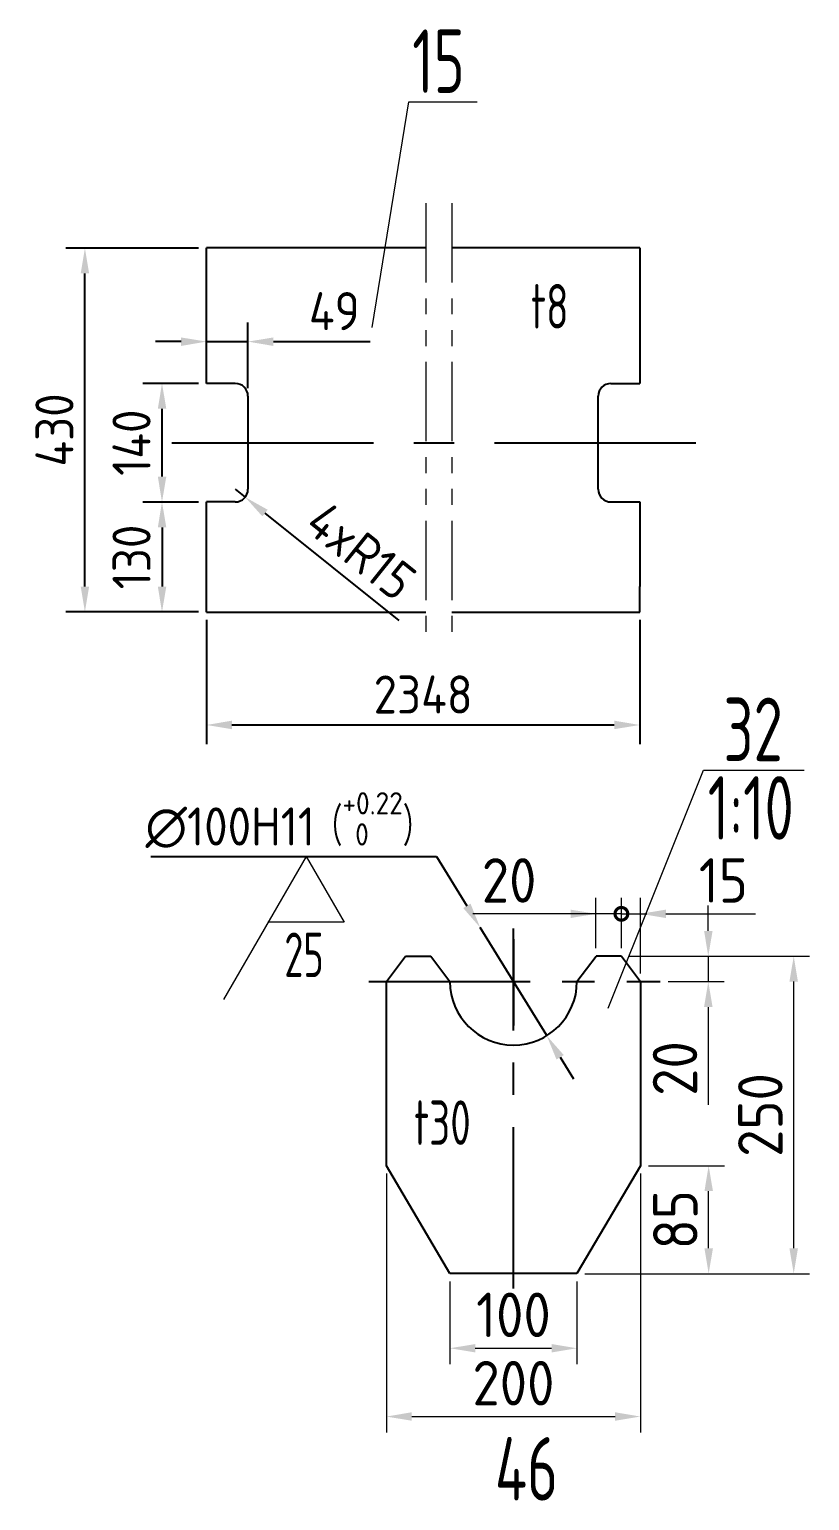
# Model space of a CAD drawing. Header units: millimetres. Extents: x 1747 to 2588, y -325 to 269.
# Drawn here: x 2328.1 to 2389.6, y -164.7 to -48.9 of the extents above; entities that cross this region are included whole.
import ezdxf
from ezdxf.enums import TextEntityAlignment as Align

# ---------------------------------------------------------------- set-up
doc = ezdxf.new("R2010")
doc.units = ezdxf.units.MM
doc.linetypes.add('CENTER', pattern=[50.8, 31.75, -6.35, 6.35, -6.35])
doc.linetypes.add('PHANTOM', pattern=[2.5, 1.25, -0.25, 0.25, -0.25, 0.25, -0.25])
doc.layers.add('2细实线', color=3, linetype='Continuous')
doc.layers.add('3中心线', color=1, linetype='CENTER')
doc.layers.add('5双点画线', color=4, linetype='PHANTOM', lineweight=18)
doc.layers.add('6标注', color=6, linetype='Continuous', lineweight=18)
doc.styles.add('GB字体', font='isocp.shx', dxfattribs={"width": 0.7, "bigfont": 'gbcbig.shx'})
doc.styles.add('wh_1', font='isocp.shx', dxfattribs={"bigfont": 'gbcbig.shx'})
doc.dimstyles.new('ISO-10', dxfattribs={"dimtxt": 3.5, "dimasz": 2, "dimexe": 1.25, "dimexo": 0.625, "dimgap": 0.875, "dimtad": 1, "dimlfac": 10, "dimdsep": 46, "dimtxsty": 'wh_1', "dimcen": 2.5, "dimclrd": 256, "dimclre": 256, "dimclrt": 256, "dimadec": 0, "dimazin": 2, "dimtp": 0.1, "dimtm": 0.1, "dimtfac": 0.71, "dimtmove": 0, "dimatfit": 3, "dimfxl": 1, "dimlwd": -1, "dimlwe": -1, "dimarcsym": 0})
doc.dimstyles.new('ISO-10$3', dxfattribs={"dimtxt": 3, "dimasz": 2, "dimexe": 1.5, "dimexo": 0.625, "dimgap": 0.9, "dimtad": 1, "dimtih": 1, "dimtoh": 1, "dimlfac": 10, "dimdsep": 46, "dimtxsty": 'wh_1', "dimcen": 2.5, "dimadec": 0, "dimazin": 0, "dimtfac": 1, "dimtmove": 0, "dimatfit": 3, "dimfxl": 0.2, "dimtfill": 1, "dimarcsym": 0})
doc.dimstyles.new('ISO-15', dxfattribs={"dimtxt": 3, "dimasz": 2, "dimexe": 1.5, "dimexo": 0.625, "dimgap": 0.9, "dimtad": 1, "dimlfac": 15, "dimdsep": 46, "dimtxsty": 'wh_1', "dimcen": 2.5, "dimadec": 0, "dimazin": 0, "dimtfac": 1, "dimtmove": 0, "dimatfit": 3, "dimfxl": 0.2, "dimtfill": 1, "dimarcsym": 0})

# ---------------------------------------------------------------- blocks, each defined once
blk = doc.blocks.new('*D148')
at = {"layer": '6标注', "color": 0, "lineweight": -2, "ltscale": 0.2, "transparency": 16777216}
for p, q in [((2342.07, -95.4), (2342.07, -105.17)), ((2376.18, -95.4), (2376.18, -105.17)), ((2344.07, -103.67), (2374.18, -103.67))]:
    blk.add_line(p, q, dxfattribs=at)
at = {"layer": '6标注', "color": 0, "ltscale": 0.2, "transparency": 16777216}
for points in [[(2344.07, -103.33), (2344.07, -104), (2342.07, -103.67)], [(2374.18, -103.33), (2374.18, -104), (2376.18, -103.67)]]:
    blk.add_solid(points, dxfattribs=at)
at = {"layer": 'Defpoints', "color": 0, "ltscale": 0.2, "transparency": 16777216}
for p in [(2342.07, -94.77), (2376.18, -94.77), (2376.18, -103.67)]:
    blk.add_point(p, dxfattribs=at)
at = {"layer": '6标注', "color": 7, "ltscale": 0.2, "transparency": 16777216, "insert": (2359.13, -101.27), "char_height": 3, "attachment_point": 5, "style": 'wh_1', "bg_fill": 3, "box_fill_scale": 1.1, "bg_fill_color": 256, "bg_fill_true_color": 13158600, "bg_fill_transparency": 0}
blk.add_mtext('2348', dxfattribs=at)
blk = doc.blocks.new('*D149')
at = {"layer": '6标注', "color": 0, "lineweight": -2, "ltscale": 0.2, "transparency": 16777216}
for p, q in [((2341.44, -86.11), (2337.07, -86.11)), ((2338.57, -88.11), (2338.57, -92.77)), ((2341.44, -94.77), (2337.07, -94.77))]:
    blk.add_line(p, q, dxfattribs=at)
at = {"layer": '6标注', "color": 0, "ltscale": 0.2, "transparency": 16777216}
for points in [[(2338.24, -88.11), (2338.91, -88.11), (2338.57, -86.11)], [(2338.24, -92.77), (2338.91, -92.77), (2338.57, -94.77)]]:
    blk.add_solid(points, dxfattribs=at)
at = {"layer": 'Defpoints', "color": 0, "ltscale": 0.2, "transparency": 16777216}
for p in [(2342.07, -86.11), (2338.57, -94.77), (2342.07, -94.77)]:
    blk.add_point(p, dxfattribs=at)
at = {"layer": '6标注', "color": 0, "ltscale": 0.2, "transparency": 16777216, "insert": (2336.17, -90.44), "char_height": 3, "attachment_point": 5, "rotation": 90, "style": 'wh_1', "bg_fill": 3, "box_fill_scale": 1.1, "bg_fill_color": 256, "bg_fill_true_color": 13158600, "bg_fill_transparency": 0}
blk.add_mtext('130', dxfattribs=at)
blk = doc.blocks.new('*D150')
at = {"layer": '6标注', "color": 0, "lineweight": -2, "ltscale": 0.2, "transparency": 16777216}
for p, q in [((2341.44, -76.77), (2337.07, -76.77)), ((2338.57, -84.11), (2338.57, -78.77)), ((2341.44, -86.11), (2337.07, -86.11))]:
    blk.add_line(p, q, dxfattribs=at)
at = {"layer": '6标注', "color": 0, "ltscale": 0.2, "transparency": 16777216}
for points in [[(2338.24, -78.77), (2338.91, -78.77), (2338.57, -76.77)], [(2338.24, -84.11), (2338.91, -84.11), (2338.57, -86.11)]]:
    blk.add_solid(points, dxfattribs=at)
at = {"layer": 'Defpoints', "color": 0, "ltscale": 0.2, "transparency": 16777216}
for p in [(2338.57, -76.77), (2342.07, -76.77), (2342.07, -86.11)]:
    blk.add_point(p, dxfattribs=at)
at = {"layer": '6标注', "color": 0, "ltscale": 0.2, "transparency": 16777216, "insert": (2336.17, -81.44), "char_height": 3, "attachment_point": 5, "rotation": 90, "style": 'wh_1', "bg_fill": 3, "box_fill_scale": 1.1, "bg_fill_color": 256, "bg_fill_true_color": 13158600, "bg_fill_transparency": 0}
blk.add_mtext('140', dxfattribs=at)
blk = doc.blocks.new('*D151')
at = {"layer": '6标注', "color": 0, "lineweight": -2, "ltscale": 0.2, "transparency": 16777216}
for p, q in [((2341.44, -66.11), (2331, -66.11)), ((2332.5, -92.77), (2332.5, -68.11)), ((2341.44, -94.77), (2331, -94.77))]:
    blk.add_line(p, q, dxfattribs=at)
at = {"layer": '6标注', "color": 0, "ltscale": 0.2, "transparency": 16777216}
for points in [[(2332.17, -68.11), (2332.83, -68.11), (2332.5, -66.11)], [(2332.17, -92.77), (2332.83, -92.77), (2332.5, -94.77)]]:
    blk.add_solid(points, dxfattribs=at)
at = {"layer": 'Defpoints', "color": 0, "ltscale": 0.2, "transparency": 16777216}
for p in [(2332.5, -66.11), (2342.07, -66.11), (2342.07, -94.77)]:
    blk.add_point(p, dxfattribs=at)
at = {"layer": '6标注', "color": 0, "ltscale": 0.2, "transparency": 16777216, "insert": (2330.1, -80.44), "char_height": 3, "attachment_point": 5, "rotation": 90, "style": 'wh_1', "bg_fill": 3, "box_fill_scale": 1.1, "bg_fill_color": 256, "bg_fill_true_color": 13158600, "bg_fill_transparency": 0}
blk.add_mtext('430', dxfattribs=at)
blk = doc.blocks.new('*D152')
at = {"layer": '6标注', "color": 0, "lineweight": -2, "ltscale": 0.2, "transparency": 16777216}
for p, q in [((2342.07, -76.15), (2342.07, -71.98)), ((2345.34, -77.15), (2345.34, -71.98)), ((2340.07, -73.48), (2338.07, -73.48)), ((2342.07, -73.48), (2345.34, -73.48)), ((2347.34, -73.48), (2354.95, -73.48))]:
    blk.add_line(p, q, dxfattribs=at)
at = {"layer": '6标注', "color": 0, "ltscale": 0.2, "transparency": 16777216}
for points in [[(2340.07, -73.15), (2340.07, -73.82), (2342.07, -73.48)], [(2347.34, -73.15), (2347.34, -73.82), (2345.34, -73.48)]]:
    blk.add_solid(points, dxfattribs=at)
at = {"layer": 'Defpoints', "color": 0, "ltscale": 0.2, "transparency": 16777216}
for p in [(2345.34, -73.48), (2342.07, -76.77), (2345.34, -77.77)]:
    blk.add_point(p, dxfattribs=at)
at = {"layer": '6标注', "color": 0, "ltscale": 0.2, "transparency": 16777216, "insert": (2352.14, -71.08), "char_height": 3, "attachment_point": 5, "style": 'wh_1', "bg_fill": 3, "box_fill_scale": 1.1, "bg_fill_color": 256, "bg_fill_true_color": 13158600, "bg_fill_transparency": 0}
blk.add_mtext('49', dxfattribs=at)
blk = doc.blocks.new('*D153')
at = {"layer": '6标注', "color": 0, "lineweight": -2, "ltscale": 0.2, "transparency": 16777216}
for p, q in [((2344.34, -85.11), (2345.12, -85.73)), ((2357.24, -95.43), (2346.68, -86.98))]:
    blk.add_line(p, q, dxfattribs=at)
at = {"layer": '6标注', "color": 0, "ltscale": 0.2, "transparency": 16777216}
blk.add_solid([(2346.89, -86.72), (2346.47, -87.24), (2345.12, -85.73)], dxfattribs=at)
at = {"layer": 'Defpoints', "color": 0, "ltscale": 0.2, "transparency": 16777216}
for p in [(2344.34, -85.11), (2345.12, -85.73)]:
    blk.add_point(p, dxfattribs=at)
at = {"layer": '6标注', "color": 0, "ltscale": 0.2, "transparency": 16777216, "insert": (2354.24, -89.96), "char_height": 3, "attachment_point": 5, "rotation": 321.3177, "style": 'wh_1', "bg_fill": 3, "box_fill_scale": 1.1, "bg_fill_color": 256, "bg_fill_true_color": 13158600, "bg_fill_transparency": 0}
blk.add_mtext('4xR15', dxfattribs=at)
blk = doc.blocks.new('*D35')
at = {"layer": '6标注', "linetype": 'ByBlock', "ltscale": 0.2, "transparency": 16777216}
for p, q in [((2361.24, -147.5), (2361.24, -154)), ((2371.24, -147.5), (2371.24, -154)), ((2363.24, -152.75), (2369.24, -152.75))]:
    blk.add_line(p, q, dxfattribs=at)
at = {"layer": '6标注', "ltscale": 0.2, "transparency": 16777216}
for points in [[(2363.24, -152.42), (2363.24, -153.08), (2361.24, -152.75)], [(2369.24, -152.42), (2369.24, -153.08), (2371.24, -152.75)]]:
    blk.add_solid(points, dxfattribs=at)
at = {"layer": 'Defpoints', "color": 0, "ltscale": 0.2, "transparency": 16777216}
for p in [(2361.24, -146.88), (2371.24, -146.88), (2371.24, -152.75)]:
    blk.add_point(p, dxfattribs=at)
at = {"layer": '6标注', "ltscale": 0.2, "transparency": 16777216, "insert": (2366.24, -150.12), "char_height": 3.5, "attachment_point": 5, "style": 'wh_1'}
blk.add_mtext('100', dxfattribs=at)
blk = doc.blocks.new('*D36')
at = {"layer": '6标注', "linetype": 'ByBlock', "ltscale": 0.2, "transparency": 16777216}
for p, q in [((2356.24, -139), (2356.24, -159.38)), ((2376.24, -139), (2376.24, -159.38)), ((2358.24, -158.13), (2374.24, -158.13))]:
    blk.add_line(p, q, dxfattribs=at)
at = {"layer": '6标注', "ltscale": 0.2, "transparency": 16777216}
for points in [[(2358.24, -157.79), (2358.24, -158.46), (2356.24, -158.13)], [(2374.24, -157.79), (2374.24, -158.46), (2376.24, -158.13)]]:
    blk.add_solid(points, dxfattribs=at)
at = {"layer": 'Defpoints', "color": 0, "ltscale": 0.2, "transparency": 16777216}
for p in [(2356.24, -138.38), (2376.24, -138.38), (2376.24, -158.13)]:
    blk.add_point(p, dxfattribs=at)
at = {"layer": '6标注', "ltscale": 0.2, "transparency": 16777216, "insert": (2366.24, -155.5), "char_height": 3.5, "attachment_point": 5, "style": 'wh_1'}
blk.add_mtext('200', dxfattribs=at)
blk = doc.blocks.new('*D37')
at = {"layer": '6标注', "linetype": 'ByBlock', "ltscale": 0.2, "transparency": 16777216}
for p, q in [((2376.87, -138.38), (2382.86, -138.38)), ((2381.61, -144.88), (2381.61, -140.38)), ((2371.87, -146.88), (2382.86, -146.88))]:
    blk.add_line(p, q, dxfattribs=at)
at = {"layer": '6标注', "ltscale": 0.2, "transparency": 16777216}
for points in [[(2381.28, -140.38), (2381.95, -140.38), (2381.61, -138.38)], [(2381.28, -144.88), (2381.95, -144.88), (2381.61, -146.88)]]:
    blk.add_solid(points, dxfattribs=at)
at = {"layer": 'Defpoints', "color": 0, "ltscale": 0.2, "transparency": 16777216}
for p in [(2376.24, -138.38), (2381.61, -138.38), (2371.24, -146.88)]:
    blk.add_point(p, dxfattribs=at)
at = {"layer": '6标注', "ltscale": 0.2, "transparency": 16777216, "insert": (2378.99, -142.63), "char_height": 3.5, "attachment_point": 5, "rotation": 90, "style": 'wh_1'}
blk.add_mtext('85', dxfattribs=at)
blk = doc.blocks.new('*D38')
at = {"layer": '6标注', "linetype": 'ByBlock', "ltscale": 0.2, "transparency": 16777216}
for p, q in [((2375.37, -121.88), (2389.56, -121.88)), ((2388.31, -144.88), (2388.31, -123.88)), ((2371.87, -146.88), (2389.56, -146.88))]:
    blk.add_line(p, q, dxfattribs=at)
at = {"layer": '6标注', "ltscale": 0.2, "transparency": 16777216}
for points in [[(2387.97, -123.88), (2388.64, -123.88), (2388.31, -121.88)], [(2387.97, -144.88), (2388.64, -144.88), (2388.31, -146.88)]]:
    blk.add_solid(points, dxfattribs=at)
at = {"layer": 'Defpoints', "color": 0, "ltscale": 0.2, "transparency": 16777216}
for p in [(2374.74, -121.88), (2388.31, -121.88), (2371.24, -146.88)]:
    blk.add_point(p, dxfattribs=at)
at = {"layer": '6标注', "ltscale": 0.2, "transparency": 16777216, "insert": (2385.68, -134.38), "char_height": 3.5, "attachment_point": 5, "rotation": 90, "style": 'wh_1'}
blk.add_mtext('250', dxfattribs=at)
blk = doc.blocks.new('*D39')
at = {"layer": '6标注', "color": 0, "lineweight": -2, "ltscale": 0.2, "transparency": 16777216}
for p, q in [((2337.69, -114.02), (2360.18, -114.02)), ((2360.18, -114.02), (2362.57, -117.91)), ((2368.86, -128.13), (2363.62, -119.62)), ((2369.91, -129.84), (2370.96, -131.54))]:
    blk.add_line(p, q, dxfattribs=at)
at = {"layer": '6标注', "color": 0, "ltscale": 0.2, "transparency": 16777216}
for points in [[(2362.86, -117.74), (2362.29, -118.09), (2363.62, -119.62)], [(2370.2, -129.66), (2369.63, -130.01), (2368.86, -128.13)]]:
    blk.add_solid(points, dxfattribs=at)
at = {"layer": 'Defpoints', "color": 0, "ltscale": 0.2, "transparency": 16777216}
for p in [(2363.62, -119.62), (2368.86, -128.13)]:
    blk.add_point(p, dxfattribs=at)
at = {"layer": '6标注', "color": 0, "ltscale": 0.2, "transparency": 16777216, "insert": (2348.48, -111.16), "char_height": 3, "attachment_point": 5, "style": 'wh_1', "bg_fill": 3, "box_fill_scale": 1.1, "bg_fill_color": 256, "bg_fill_true_color": 13158600, "bg_fill_transparency": 0}
blk.add_mtext('∅100H11（{\\H0.58333x;\\S+0.22^  0;}）', dxfattribs=at)
blk = doc.blocks.new('*D40')
at = {"layer": '6标注', "linetype": 'ByBlock', "ltscale": 0.2, "transparency": 16777216}
for p, q in [((2381.58, -119.88), (2381.58, -117.88)), ((2375.37, -121.88), (2382.83, -121.88)), ((2381.58, -121.88), (2381.58, -123.88)), ((2378.43, -123.88), (2382.83, -123.88)), ((2381.58, -125.88), (2381.58, -133.57))]:
    blk.add_line(p, q, dxfattribs=at)
at = {"layer": '6标注', "ltscale": 0.2, "transparency": 16777216}
for points in [[(2381.25, -119.88), (2381.92, -119.88), (2381.58, -121.88)], [(2381.25, -125.88), (2381.92, -125.88), (2381.58, -123.88)]]:
    blk.add_solid(points, dxfattribs=at)
at = {"layer": 'Defpoints', "color": 0, "ltscale": 0.2, "transparency": 16777216}
for p in [(2374.74, -121.88), (2381.58, -121.88), (2377.8, -123.88)]:
    blk.add_point(p, dxfattribs=at)
at = {"layer": '6标注', "ltscale": 0.2, "transparency": 16777216, "insert": (2378.96, -130.72), "char_height": 3.5, "attachment_point": 5, "rotation": 90, "style": 'wh_1'}
blk.add_mtext('20', dxfattribs=at)
blk = doc.blocks.new('_DotSmall')
at = {"color": 0, "linetype": 'ByBlock', "const_width": 0.5}
blk.add_lwpolyline([(-0.0625, 0, 1), (0.0625, 0, 1)], format="xyb", close=True, dxfattribs=at)
blk = doc.blocks.new('*D41')
at = {"layer": '6标注', "linetype": 'ByBlock', "ltscale": 0.2, "transparency": 16777216}
for p, q in [((2374.74, -121.25), (2374.74, -117.29)), ((2376.24, -123.25), (2376.24, -117.29)), ((2374.74, -118.54), (2370.74, -118.54)), ((2374.74, -118.54), (2376.24, -118.54)), ((2378.24, -118.54), (2385.29, -118.54))]:
    blk.add_line(p, q, dxfattribs=at)
at = {"layer": '6标注', "ltscale": 0.2, "transparency": 16777216}
blk.add_solid([(2378.24, -118.21), (2378.24, -118.87), (2376.24, -118.54)], dxfattribs=at)
at = {"layer": 'Defpoints', "color": 0, "ltscale": 0.2, "transparency": 16777216}
for p in [(2374.74, -118.54), (2374.74, -121.88), (2376.24, -123.88)]:
    blk.add_point(p, dxfattribs=at)
at = {"layer": '6标注', "ltscale": 0.2, "transparency": 16777216, "xscale": 2, "yscale": 2, "zscale": 2}
blk.add_blockref('_DotSmall', (2374.74, -118.54), dxfattribs=at)
at = {"layer": '6标注', "ltscale": 0.2, "transparency": 16777216, "insert": (2382.77, -115.91), "char_height": 3.5, "attachment_point": 5, "style": 'wh_1'}
blk.add_mtext('15', dxfattribs=at)
blk = doc.blocks.new('*D42')
at = {"layer": '6标注', "linetype": 'ByBlock', "ltscale": 0.2, "transparency": 16777216}
for p, q in [((2372.74, -121.25), (2372.74, -117.29)), ((2374.74, -121.25), (2374.74, -117.29)), ((2370.74, -118.54), (2363.05, -118.54)), ((2374.74, -118.54), (2372.74, -118.54)), ((2374.74, -118.54), (2376.74, -118.54))]:
    blk.add_line(p, q, dxfattribs=at)
at = {"layer": '6标注', "ltscale": 0.2, "transparency": 16777216}
blk.add_solid([(2370.74, -118.21), (2370.74, -118.87), (2372.74, -118.54)], dxfattribs=at)
at = {"layer": 'Defpoints', "color": 0, "ltscale": 0.2, "transparency": 16777216}
for p in [(2372.74, -118.54), (2372.74, -121.88), (2374.74, -121.88)]:
    blk.add_point(p, dxfattribs=at)
at = {"layer": '6标注', "ltscale": 0.2, "transparency": 16777216, "xscale": 2, "yscale": 2, "zscale": 2, "rotation": 180}
blk.add_blockref('_DotSmall', (2374.74, -118.54), dxfattribs=at)
at = {"layer": '6标注', "ltscale": 0.2, "transparency": 16777216, "insert": (2365.9, -115.91), "char_height": 3.5, "attachment_point": 5, "style": 'wh_1'}
blk.add_mtext('20', dxfattribs=at)
blk = doc.blocks.new('去除材料粗糙度数值（反向）')
at = {"layer": '6标注', "ltscale": 0.5}
for p, q in [((-0.01, -0.02), (6.49, 11.24)), ((-0.01, -0.02), (-3.01, 5.17)), ((-3.01, 5.17), (2.99, 5.17))]:
    blk.add_line(p, q, dxfattribs=at)
at = {"layer": '6标注', "ltscale": 0.5, "style": 'GB字体', "width": 0.7}
blk.add_attdef('B', text='', height=3.5, rotation=180, dxfattribs=at).set_placement((0.15, 7.73), align=Align.MIDDLE)

msp = doc.modelspace()

# ---------------------------------------------------------------- linework, layer by layer
at = {"color": 7, "linetype": 'Continuous'}
for p, q in [((2359.34881, -66.10572), (2342.06958, -66.10572)), ((2342.06958, -76.77239), (2342.06958, -66.10572)), ((2376.18413, -66.10572), (2361.40187, -66.10572)), ((2376.18413, -66.10572), (2376.18413, -76.77239)), ((2344.33625, -76.77239), (2342.06958, -76.77239)), ((2373.91746, -76.77239), (2376.18413, -76.77239)), ((2345.33625, -77.77239), (2345.33625, -85.10572)), ((2372.91746, -85.10572), (2372.91746, -77.77239)), ((2344.33625, -86.10572), (2342.06958, -86.10572)), ((2342.06958, -94.77239), (2342.06958, -86.10572)), ((2373.91746, -86.10572), (2376.18413, -86.10572)), ((2376.18413, -86.10572), (2376.18413, -92.77239)), ((2376.18413, -94.77239), (2376.18413, -92.77239)), ((2342.06958, -94.77239), (2359.34881, -94.77239)), ((2361.40187, -94.77239), (2376.18413, -94.77239))]:
    msp.add_line(p, q, dxfattribs=at)
for p, q in [((2356.24355, -123.87592), (2357.74355, -121.87592)), ((2357.74355, -121.87592), (2359.74355, -121.87592)), ((2359.74355, -121.87592), (2361.24355, -123.87592)), ((2371.24355, -123.87592), (2372.74355, -121.87592)), ((2374.74355, -121.87592), (2372.74355, -121.87592)), ((2374.74355, -121.87592), (2376.24355, -123.87592)), ((2356.24355, -138.37592), (2356.24355, -123.87592)), ((2376.24355, -123.87592), (2376.24355, -138.37592)), ((2361.24355, -146.87592), (2356.24355, -138.37592)), ((2376.24355, -138.37592), (2371.24355, -146.87592)), ((2371.24355, -146.87592), (2361.24355, -146.87592))]:
    msp.add_line(p, q)
for centre, start, end in [((2344.33625, -77.77239), 0, 90), ((2373.91746, -77.77239), 90, 180), ((2344.33625, -85.10572), 270, 0), ((2373.91746, -85.10572), 180, 270)]:
    msp.add_arc(centre, 1, start, end, dxfattribs=at)
msp.add_arc((2366.24355, -123.87592), 5, 180, 0)
at = {"layer": '3中心线', "ltscale": 0.5}
msp.add_line((2339.33764, -81.43905), (2382.69372, -81.43905), dxfattribs=at)
at = {"layer": '3中心线', "ltscale": 0.4}
for p, q in [((2366.24355, -148.03624), (2366.24355, -119.68591)), ((2366.24355, -120.53994), (2366.24355, -127.34039)), ((2354.8479, -123.87592), (2377.80396, -123.87592))]:
    msp.add_line(p, q, dxfattribs=at)
at = {"layer": '6标注', "ltscale": 0.2, "flags": 128}
msp.add_lwpolyline([(2373.70222, -125.96581), (2381.19688, -107.2229), (2389.13224, -107.2229)], dxfattribs=at)

# ---------------------------------------------------------------- texts
at = {"layer": '6标注', "ltscale": 0.2, "style": 'wh_1', "width": 0.75}
for s, height, p in [('15', 5, (2360.34076, -53.89469)), ('t8', 3.5, (2369.09556, -72.449)), ('32', 5, (2385.11115, -106.51928)), ('1:10', 5, (2384.9292, -112.69901)), ('t30', 3.5, (2360.64489, -136.73213)), ('46', 5, (2367.26835, -164.74577))]:
    msp.add_text(s, height=height, dxfattribs=at).set_placement(p, align=Align.CENTER)

# ---------------------------------------------------------------- dimensions: what is measured, and where the dimension line sits
at = {"layer": '6标注', "ltscale": 0.2}
dim = msp.add_linear_dim(base=(2381.58414, -121.87592), p1=(2377.80396, -123.87592), p2=(2374.74355, -121.87592), angle=90, dimstyle='ISO-10', dxfattribs=at)
dim.commit()
dim.dimension.update_dxf_attribs({"geometry": '*D40', "text_midpoint": (2381.58414, -130.72173), "dimtype": 160})
for base, p2, picture, middle in [((2388.30656, -121.87592), (2374.74355, -121.87592), '*D38', (2385.68122, -134.37592)), ((2381.61409, -138.37592), (2376.24355, -138.37592), '*D37', (2378.98909, -142.62592))]:
    dim = msp.add_linear_dim(base=base, p1=(2371.24355, -146.87592), p2=p2, angle=90, dimstyle='ISO-10', dxfattribs=at)
    dim.commit()
    dim.dimension.update_dxf_attribs({"geometry": picture, "text_midpoint": middle})
for base, p1, p2, picture, middle in [((2376.24355, -158.12777), (2356.24355, -138.37592), (2376.24355, -138.37592), '*D36', (2366.24355, -155.50243)), ((2371.24355, -152.74947), (2361.24355, -146.87592), (2371.24355, -146.87592), '*D35', (2366.24355, -150.12447))]:
    dim = msp.add_linear_dim(base=base, p1=p1, p2=p2, dimstyle='ISO-10', dxfattribs=at)
    dim.commit()
    dim.dimension.update_dxf_attribs({"geometry": picture, "text_midpoint": middle})

# ---------------------------------------------------------------- next in the draw order: dimensions: what is measured, and where the dimension line sits
dim = msp.add_linear_dim(base=(2376.18413, -103.66624), p1=(2342.06958, -94.77239), p2=(2376.18413, -94.77239), text='2348', dimstyle='ISO-15', override={"dimclrt": 7}, dxfattribs=at)
dim.commit()
dim.dimension.update_dxf_attribs({"geometry": '*D148', "text_midpoint": (2359.12686, -101.26595)})
dim = msp.add_diameter_dim_2p(p1=(2368.86397, -128.13425), p2=(2363.62312, -119.61759), text='<>H11（{\\H0.58333x;\\S+0.22^  0;}）', dimstyle='ISO-10$3', dxfattribs=at)
dim.commit()
dim.dimension.update_dxf_attribs({"geometry": '*D39', "text_midpoint": (2348.48337, -114.01522), "dimtype": 163})

# ---------------------------------------------------------------- next in the draw order: linework, layer by layer
at = {"layer": '5双点画线', "linetype": 'PHANTOM', "ltscale": 5}
msp.add_line((2361.40187, -62.58033), (2361.40187, -97.42297), dxfattribs=at)

# ---------------------------------------------------------------- next in the draw order: block references
at = {"layer": '2细实线', "rotation": 180}
msp.add_blockref('去除材料粗糙度数值（反向）', (2349.9019, -114.03736), dxfattribs=at).add_auto_attribs({'B': '25'})

# ---------------------------------------------------------------- next in the draw order: dimensions: what is measured, and where the dimension line sits
at = {"layer": '6标注', "ltscale": 0.2}
dim = msp.add_radius_dim(center=(2344.33625, -85.10572), mpoint=(2345.11688, -85.73072), text='4x<>', dimstyle='ISO-15', dxfattribs=at)
dim.commit()
dim.dimension.update_dxf_attribs({"geometry": '*D153', "text_midpoint": (2354.23743, -89.95857)})
dim = msp.add_linear_dim(base=(2338.57227, -94.77239), p1=(2342.06958, -86.10572), p2=(2342.06958, -94.77239), angle=90, dimstyle='ISO-15', dxfattribs=at)
dim.commit()
dim.dimension.update_dxf_attribs({"geometry": '*D149', "text_midpoint": (2336.17227, -90.43905)})
dim = msp.add_linear_dim(base=(2372.74355, -118.53861), p1=(2374.74355, -121.87592), p2=(2372.74355, -121.87592), dimstyle='ISO-10', override={"dimblk1": 'DotSmall', "dimsah": 1}, dxfattribs=at)
dim.commit()
dim.dimension.update_dxf_attribs({"geometry": '*D42', "text_midpoint": (2365.89773, -115.91327)})
dim = msp.add_linear_dim(base=(2374.74355, -118.53861), p1=(2376.24355, -123.87592), p2=(2374.74355, -121.87592), dimstyle='ISO-10', override={"dimblk2": 'DotSmall', "dimsah": 1}, dxfattribs=at)
dim.commit()
dim.dimension.update_dxf_attribs({"geometry": '*D41', "text_midpoint": (2382.76603, -118.53861), "dimtype": 160})

# ---------------------------------------------------------------- next in the draw order: linework, layer by layer
at = {"layer": '5双点画线', "linetype": 'PHANTOM', "ltscale": 5}
msp.add_line((2359.34881, -62.58033), (2359.34881, -97.42297), dxfattribs=at)

# ---------------------------------------------------------------- next in the draw order: dimensions: what is measured, and where the dimension line sits
at = {"layer": '6标注', "ltscale": 0.2}
dim = msp.add_linear_dim(base=(2338.57227, -76.77239), p1=(2342.06958, -86.10572), p2=(2342.06958, -76.77239), angle=90, dimstyle='ISO-15', dxfattribs=at)
dim.commit()
dim.dimension.update_dxf_attribs({"geometry": '*D150', "text_midpoint": (2336.17227, -81.43905)})

# ---------------------------------------------------------------- next in the draw order: dimensions: what is measured, and where the dimension line sits
dim = msp.add_linear_dim(base=(2332.50048, -66.10572), p1=(2342.06958, -94.77239), p2=(2342.06958, -66.10572), angle=90, dimstyle='ISO-15', dxfattribs=at)
dim.commit()
dim.dimension.update_dxf_attribs({"geometry": '*D151', "text_midpoint": (2330.10048, -80.43905)})

# ---------------------------------------------------------------- next in the draw order: dimensions: what is measured, and where the dimension line sits
dim = msp.add_linear_dim(base=(2345.33625, -73.48171), p1=(2342.06958, -76.77239), p2=(2345.33625, -77.77239), dimstyle='ISO-15', dxfattribs=at)
dim.commit()
dim.dimension.update_dxf_attribs({"geometry": '*D152', "text_midpoint": (2352.14364, -71.08171)})

# ---------------------------------------------------------------- next in the draw order: linework, layer by layer
at = {"layer": '6标注', "ltscale": 0.2, "flags": 128}
msp.add_lwpolyline([(2355.11166, -72.37016), (2358.00636, -54.59832), (2363.38701, -54.59832)], dxfattribs=at)

doc.saveas('drawing.dxf')
